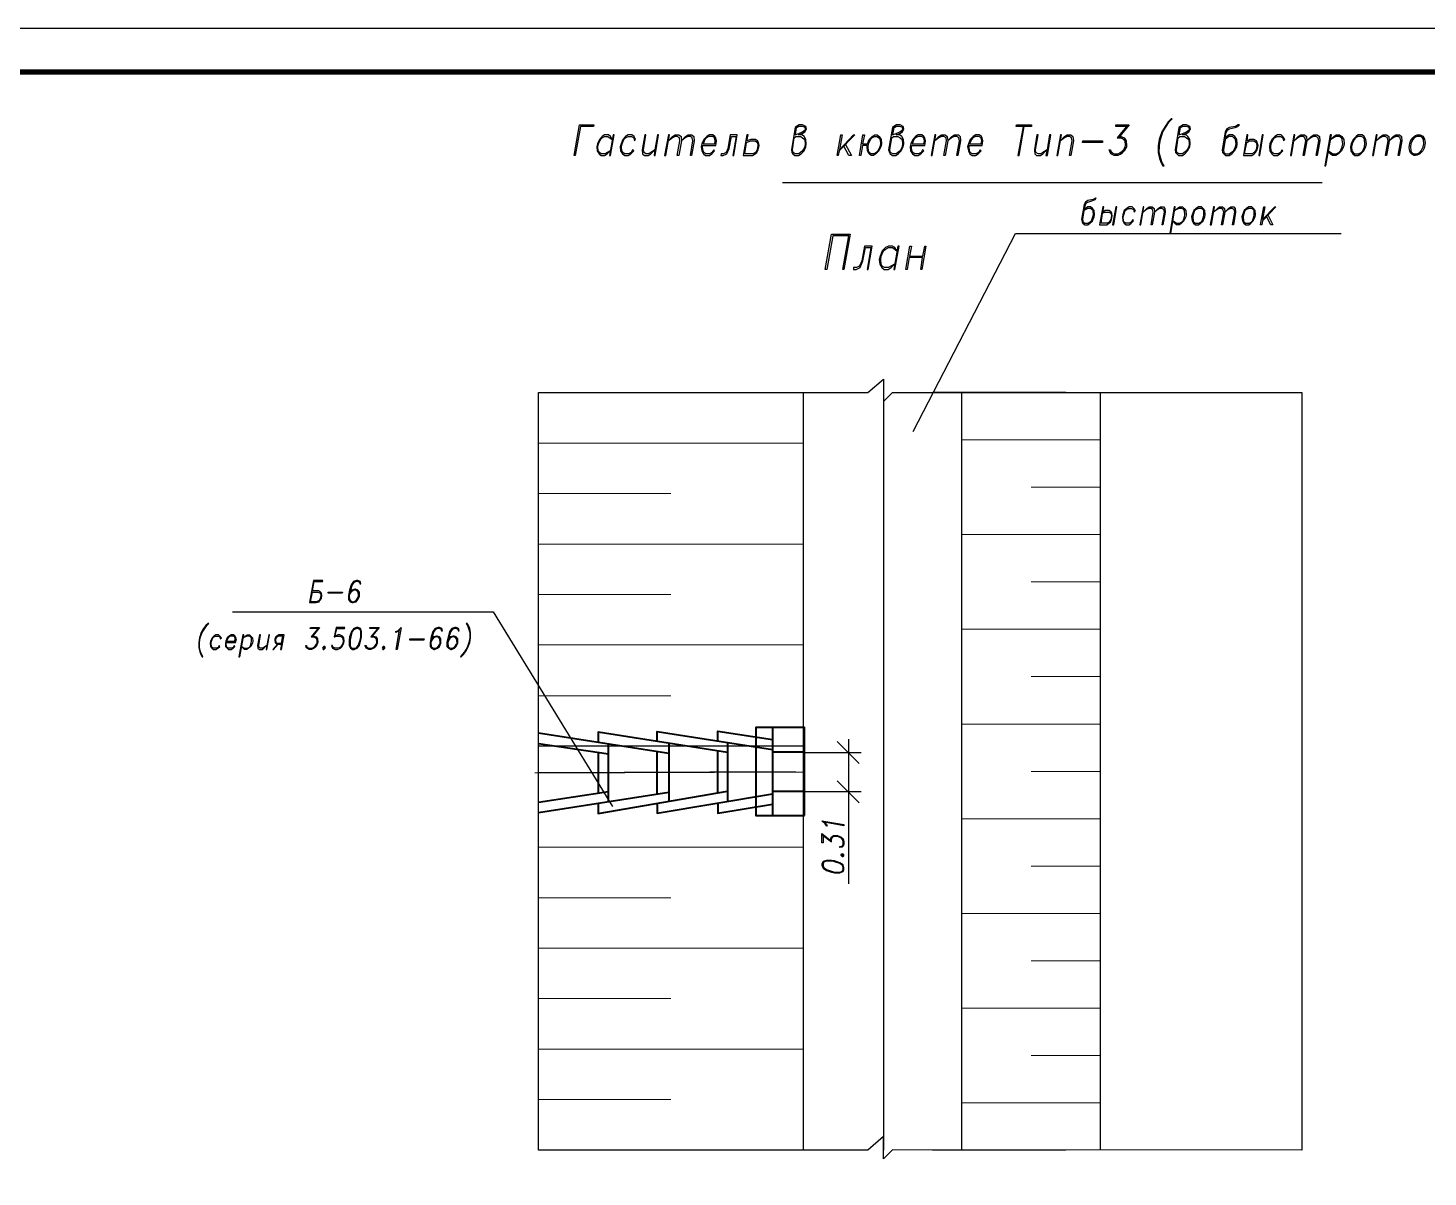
# Model space of a CAD drawing. Header units: millimetres. Extents: x 4241 to 6572, y 870 to 1291.
# Drawn here: x 5439.4 to 5598.5, y 1160.2 to 1290.7 of the extents above; entities that cross this region are included whole.
import ezdxf
from ezdxf.enums import TextEntityAlignment as Align

# ---------------------------------------------------------------- set-up
doc = ezdxf.new("R2010")
doc.units = ezdxf.units.MM
for name, color, linetype in [('_Штамп_рамка', 7, 'Continuous'), ('PDF _0', 7, 'Continuous'), ('PDF _01_Конструктив', 7, 'Continuous'), ('PDF _3', 5, 'Continuous')]:
    doc.layers.add(name, color=color, linetype=linetype)
doc.styles.add('Romans_2.5', font='romans.shx', dxfattribs={"width": 0.75, "height": 2.5})

# ---------------------------------------------------------------- blocks, each defined once
blk = doc.blocks.new('*U779')
blk.add_lwpolyline([(0, 0), (0, 420), (1189, 420), (1189, 0), (0, 0)])
at = {"const_width": 0.6}
blk.add_lwpolyline([(20, 5), (20, 415), (1184, 415), (1184, 5), (20, 5)], dxfattribs=at)
at = {"style": 'Romans_2.5', "width": 0.75}
blk.add_attdef('ФОРМАТ', text='', height=2.5, dxfattribs=at).set_placement((1149, 2.5), align=Align.MIDDLE_LEFT)

msp = doc.modelspace()

# ---------------------------------------------------------------- linework, layer by layer
at = {"layer": 'PDF _0', "lineweight": 25}
for points in [[(5568.4857, 1274.9974), (5568.274, 1275.3361), (5568.1047, 1275.8441), (5567.9353, 1276.5214), (5567.9777, 1277.3258), (5568.0623, 1278.0031), (5568.3587, 1278.8498), (5568.7397, 1279.4849), (5569.0784, 1279.9929), (5569.417, 1280.3316), (5569.29, 1280.3316), (5568.9514, 1279.9929), (5568.6127, 1279.4849), (5568.2317, 1278.8498), (5567.9353, 1278.0031), (5567.8083, 1277.3258), (5567.8083, 1276.5214), (5567.9777, 1275.8441), (5568.147, 1275.3361), (5568.3587, 1274.9974)], [(5502.1894, 1279.4849), (5501.5967, 1276.1827), (5501.4697, 1276.1827), (5502.1047, 1279.6542), (5503.7134, 1279.6542), (5503.6711, 1279.4849)], [(5505.5762, 1276.6908), (5504.9835, 1276.3521), (5504.5601, 1276.3521), (5504.3485, 1276.5214), (5504.2214, 1276.6908), (5504.1791, 1277.1564), (5504.2638, 1277.4951), (5504.4755, 1278.0031), (5504.6448, 1278.1725), (5504.9411, 1278.3418), (5505.3222, 1278.3418), (5505.7878, 1278.0031), (5505.6185, 1278.3418), (5505.3645, 1278.5112), (5504.9411, 1278.5112), (5504.6448, 1278.3418), (5504.3485, 1278.0031), (5504.1368, 1277.4951), (5504.0521, 1277.1564), (5504.0944, 1276.6908), (5504.3061, 1276.3521), (5504.5601, 1276.1827), (5504.9411, 1276.1827), (5505.2375, 1276.3521)], [(5505.6185, 1276.1827), (5506.0418, 1278.5112), (5505.9148, 1278.5112), (5505.4915, 1276.1827)], [(5508.2433, 1276.6908), (5508.1163, 1276.8178), (5507.9469, 1276.5214), (5507.6506, 1276.3521), (5507.2272, 1276.3521), (5507.0155, 1276.5214), (5506.8885, 1276.6908), (5506.8462, 1277.1564), (5506.9309, 1277.4951), (5507.1426, 1278.0031), (5507.3119, 1278.1725), (5507.6082, 1278.3418), (5507.9892, 1278.3418), (5508.2433, 1278.1725), (5508.3279, 1277.8338), (5508.4549, 1278.0031), (5508.2856, 1278.3418), (5508.0316, 1278.5112), (5507.6082, 1278.5112), (5507.3119, 1278.3418), (5507.0155, 1278.0031), (5506.8039, 1277.4951), (5506.7192, 1277.1564), (5506.7615, 1276.6908), (5506.9732, 1276.3521), (5507.2272, 1276.1827), (5507.6082, 1276.1827), (5507.9046, 1276.3521)], [(5510.6563, 1276.8178), (5510.1907, 1276.5214), (5509.8943, 1276.3521), (5509.6403, 1276.3521), (5509.4286, 1276.5214), (5509.344, 1276.8178), (5509.6403, 1278.5112), (5509.5133, 1278.5112), (5509.217, 1276.8178), (5509.2593, 1276.3521), (5509.471, 1276.1827), (5509.8943, 1276.1827), (5510.1907, 1276.3521), (5510.6563, 1276.8178), (5510.5717, 1276.1827), (5510.6987, 1276.1827), (5511.0797, 1278.5112), (5510.9527, 1278.5112)], [(5511.884, 1276.1827), (5512.3074, 1278.5112), (5512.1804, 1278.5112), (5511.757, 1276.1827)], [(5513.3658, 1276.1827), (5513.1964, 1276.1827), (5513.4928, 1277.8338), (5513.4504, 1278.1725), (5513.1964, 1278.3418), (5512.9424, 1278.3418), (5512.6461, 1278.1725), (5512.1804, 1277.8338), (5512.6461, 1278.3418), (5512.9424, 1278.5112), (5513.3658, 1278.5112), (5513.6198, 1278.3418), (5513.6621, 1277.8338)], [(5514.8051, 1276.1827), (5514.6781, 1276.1827), (5514.9745, 1277.8338), (5514.8898, 1278.1725), (5514.6781, 1278.3418), (5514.3818, 1278.3418), (5514.0855, 1278.1725), (5513.6621, 1277.8338), (5514.1278, 1278.3418), (5514.4241, 1278.5112), (5514.8475, 1278.5112), (5515.0592, 1278.3418), (5515.1015, 1277.8338)], [(5516.0752, 1277.3258), (5517.5569, 1277.3258), (5517.6416, 1277.8338), (5517.5569, 1278.1725), (5517.4722, 1278.3418), (5517.2182, 1278.5112), (5516.8372, 1278.5112), (5516.5409, 1278.3418), (5516.2022, 1278.0031), (5515.9905, 1277.4951), (5515.9059, 1277.1564), (5515.9905, 1276.6908), (5516.1599, 1276.3521), (5516.4139, 1276.1827), (5516.8372, 1276.1827), (5517.1336, 1276.3521), (5517.4299, 1276.6908), (5517.3452, 1276.8178), (5517.1336, 1276.5214), (5516.8372, 1276.3521), (5516.4562, 1276.3521), (5516.2022, 1276.5214), (5516.1175, 1276.6908), (5516.0752, 1277.1564)], [(5519.5043, 1276.1827), (5519.6313, 1276.1827), (5520.0123, 1278.5112), (5519.208, 1278.5112), (5518.954, 1276.9871), (5518.7423, 1276.5214), (5518.4459, 1276.3521), (5518.1919, 1276.3521), (5518.1496, 1276.1827), (5518.4036, 1276.1827), (5518.827, 1276.3521), (5519.081, 1276.9871), (5519.335, 1278.3418), (5519.8853, 1278.3418)], [(5521.113, 1278.5112), (5520.6897, 1276.1827), (5521.7481, 1276.1827), (5522.0444, 1276.3521), (5522.2137, 1276.5214), (5522.3831, 1276.8178), (5522.5101, 1277.3258), (5522.4254, 1277.6645), (5522.2984, 1277.8338), (5522.0867, 1278.0031), (5521.5364, 1278.0031), (5521.113, 1277.8338), (5521.24, 1278.5112)], [(5526.9552, 1278.5112), (5527.3786, 1278.6805), (5527.6749, 1278.8498), (5527.8866, 1279.1885), (5527.8019, 1279.4849), (5527.4209, 1279.6542), (5527.0399, 1279.6542), (5526.7436, 1279.4849), (5526.5742, 1279.3579), (5526.1509, 1276.8178), (5526.1932, 1276.5214), (5526.3202, 1276.3521), (5526.5319, 1276.1827), (5526.9552, 1276.1827), (5527.2516, 1276.3521), (5527.5903, 1276.6908), (5527.8019, 1277.1564), (5527.8443, 1277.4951), (5527.8019, 1278.0031), (5527.5903, 1278.3418), (5527.3786, 1278.5112)], [(5531.6121, 1276.8178), (5533.2208, 1278.5112), (5533.3478, 1278.5112), (5531.5697, 1276.6908), (5531.4851, 1276.1827), (5531.3581, 1276.1827), (5531.7814, 1278.5112), (5531.9084, 1278.5112)], [(5534.7872, 1277.4951), (5534.9988, 1278.0031), (5535.3375, 1278.3418), (5535.6339, 1278.5112), (5535.8879, 1278.5112), (5536.1419, 1278.3418), (5536.3536, 1278.0031), (5536.3959, 1277.4951), (5536.3112, 1277.1564), (5536.0996, 1276.6908), (5535.7609, 1276.3521), (5535.4645, 1276.1827), (5535.2105, 1276.1827), (5534.9988, 1276.3521), (5534.7872, 1276.6908), (5534.7448, 1277.1564), (5534.7448, 1277.3258), (5534.2368, 1277.3258), (5534.0251, 1276.1827), (5533.8981, 1276.1827), (5534.2792, 1278.5112), (5534.4485, 1278.5112), (5534.2368, 1277.4951)], [(5538.047, 1278.5112), (5538.4703, 1278.6805), (5538.7666, 1278.8498), (5538.936, 1279.1885), (5538.8513, 1279.4849), (5538.5126, 1279.6542), (5538.0893, 1279.6542), (5537.7929, 1279.4849), (5537.6236, 1279.3579), (5537.2003, 1276.8178), (5537.2849, 1276.5214), (5537.3696, 1276.3521), (5537.6236, 1276.1827), (5538.0046, 1276.1827), (5538.301, 1276.3521), (5538.6396, 1276.6908), (5538.8513, 1277.1564), (5538.936, 1277.4951), (5538.8937, 1278.0031), (5538.682, 1278.3418), (5538.428, 1278.5112)], [(5539.825, 1277.3258), (5541.3067, 1277.3258), (5541.3914, 1277.8338), (5541.3067, 1278.1725), (5541.1797, 1278.3418), (5540.9681, 1278.5112), (5540.5447, 1278.5112), (5540.2484, 1278.3418), (5539.952, 1278.0031), (5539.7403, 1277.4951), (5539.6557, 1277.1564), (5539.698, 1276.6908), (5539.9097, 1276.3521), (5540.1637, 1276.1827), (5540.5447, 1276.1827), (5540.8411, 1276.3521), (5541.1797, 1276.6908), (5541.0527, 1276.8178), (5540.8834, 1276.5214), (5540.587, 1276.3521), (5540.1637, 1276.3521), (5539.952, 1276.5214), (5539.825, 1276.6908), (5539.7827, 1277.1564)], [(5542.1534, 1276.1827), (5542.5768, 1278.5112), (5542.4498, 1278.5112), (5542.0264, 1276.1827)], [(5543.6351, 1276.1827), (5543.4658, 1276.1827), (5543.7622, 1277.8338), (5543.7198, 1278.1725), (5543.4658, 1278.3418), (5543.2118, 1278.3418), (5542.9155, 1278.1725), (5542.4498, 1277.8338), (5542.9155, 1278.3418), (5543.2118, 1278.5112), (5543.6351, 1278.5112), (5543.8468, 1278.3418), (5543.9315, 1277.8338)], [(5545.0745, 1276.1827), (5544.9475, 1276.1827), (5545.2439, 1277.8338), (5545.1592, 1278.1725), (5544.9475, 1278.3418), (5544.6512, 1278.3418), (5544.3548, 1278.1725), (5543.9315, 1277.8338), (5544.3972, 1278.3418), (5544.6935, 1278.5112), (5545.1169, 1278.5112), (5545.3285, 1278.3418), (5545.3709, 1277.8338)], [(5546.3446, 1277.3258), (5547.8263, 1277.3258), (5547.911, 1277.8338), (5547.8263, 1278.1725), (5547.7416, 1278.3418), (5547.4876, 1278.5112), (5547.1066, 1278.5112), (5546.8103, 1278.3418), (5546.4716, 1278.0031), (5546.2599, 1277.4951), (5546.1752, 1277.1564), (5546.2599, 1276.6908), (5546.4292, 1276.3521), (5546.6833, 1276.1827), (5547.0643, 1276.1827), (5547.3606, 1276.3521), (5547.6993, 1276.6908), (5547.6146, 1276.8178), (5547.4029, 1276.5214), (5547.1066, 1276.3521), (5546.7256, 1276.3521), (5546.4716, 1276.5214), (5546.3869, 1276.6908), (5546.3446, 1277.1564)], [(5553.4145, 1279.4849), (5551.6788, 1279.4849), (5551.7211, 1279.6542), (5553.4145, 1279.6542)], [(5555.1925, 1276.8178), (5554.7269, 1276.5214), (5554.4305, 1276.3521), (5554.1765, 1276.3521), (5553.9225, 1276.5214), (5553.8802, 1276.8178), (5554.1765, 1278.5112), (5554.0495, 1278.5112), (5553.7532, 1276.8178), (5553.7955, 1276.3521), (5554.0072, 1276.1827), (5554.4305, 1276.1827), (5554.7269, 1276.3521), (5555.1925, 1276.8178), (5555.0655, 1276.1827), (5555.2349, 1276.1827), (5555.6159, 1278.5112), (5555.4889, 1278.5112)], [(5556.4203, 1276.1827), (5556.8436, 1278.5112), (5556.7166, 1278.5112), (5556.2933, 1276.1827)], [(5557.902, 1276.1827), (5557.7326, 1276.1827), (5558.029, 1277.8338), (5557.9866, 1278.1725), (5557.7326, 1278.3418), (5557.4786, 1278.3418), (5557.1823, 1278.1725), (5556.7166, 1277.8338), (5557.1823, 1278.3418), (5557.4786, 1278.5112), (5557.902, 1278.5112), (5558.1136, 1278.3418), (5558.1983, 1277.8338)], [(5570.5601, 1278.5112), (5570.9834, 1278.6805), (5571.2798, 1278.8498), (5571.4914, 1279.1885), (5571.4068, 1279.4849), (5571.0258, 1279.6542), (5570.6448, 1279.6542), (5570.3484, 1279.4849), (5570.1791, 1279.3579), (5569.7557, 1276.8178), (5569.7981, 1276.5214), (5569.9251, 1276.3521), (5570.1367, 1276.1827), (5570.5601, 1276.1827), (5570.8564, 1276.3521), (5571.1528, 1276.6908), (5571.4068, 1277.1564), (5571.4491, 1277.4951), (5571.4068, 1278.0031), (5571.1951, 1278.3418), (5570.9834, 1278.5112)], [(5577.884, 1278.5112), (5577.503, 1276.1827), (5578.4344, 1276.1827), (5578.7307, 1276.3521), (5578.8577, 1276.5214), (5579.0694, 1276.8178), (5579.154, 1277.3258), (5579.0694, 1277.6645), (5578.9847, 1277.8338), (5578.7307, 1278.0031), (5578.2227, 1278.0031), (5577.9263, 1277.8338), (5578.011, 1278.5112)], [(5579.7467, 1278.5112), (5579.6197, 1278.5112), (5579.2387, 1276.1827), (5579.3657, 1276.1827)], [(5581.9905, 1276.6908), (5581.8635, 1276.8178), (5581.6941, 1276.5214), (5581.3978, 1276.3521), (5580.9744, 1276.3521), (5580.7628, 1276.5214), (5580.6358, 1276.6908), (5580.5934, 1277.1564), (5580.6358, 1277.4951), (5580.8898, 1278.0031), (5581.0168, 1278.1725), (5581.3131, 1278.3418), (5581.7365, 1278.3418), (5581.9905, 1278.1725), (5582.0328, 1277.8338), (5582.2022, 1278.0031), (5581.9905, 1278.3418), (5581.7788, 1278.5112), (5581.3555, 1278.5112), (5581.0591, 1278.3418), (5580.7204, 1278.0031), (5580.5088, 1277.4951), (5580.4664, 1277.1564), (5580.5088, 1276.6908), (5580.7204, 1276.3521), (5580.9321, 1276.1827), (5581.3555, 1276.1827), (5581.6518, 1276.3521)], [(5582.9642, 1276.1827), (5583.3452, 1278.5112), (5583.2182, 1278.5112), (5582.8372, 1276.1827)], [(5584.4036, 1276.1827), (5584.2766, 1276.1827), (5584.5729, 1277.8338), (5584.4882, 1278.1725), (5584.2766, 1278.3418), (5583.9802, 1278.3418), (5583.6839, 1278.1725), (5583.2605, 1277.8338), (5583.7262, 1278.3418), (5584.0225, 1278.5112), (5584.4459, 1278.5112), (5584.6576, 1278.3418), (5584.6999, 1277.8338)], [(5585.8853, 1276.1827), (5585.7583, 1276.1827), (5586.0546, 1277.8338), (5585.9699, 1278.1725), (5585.7159, 1278.3418), (5585.4619, 1278.3418), (5585.1656, 1278.1725), (5584.6999, 1277.8338), (5585.2079, 1278.3418), (5585.5043, 1278.5112), (5585.8853, 1278.5112), (5586.1393, 1278.3418), (5586.1816, 1277.8338)], [(5586.859, 1274.9974), (5587.494, 1278.5112), (5587.367, 1278.5112), (5586.732, 1274.9974)], [(5587.1553, 1276.6908), (5587.6633, 1276.3521), (5588.0444, 1276.3521), (5588.3407, 1276.5214), (5588.51, 1276.6908), (5588.7217, 1277.1564), (5588.8064, 1277.4951), (5588.7217, 1278.0031), (5588.637, 1278.1725), (5588.383, 1278.3418), (5588.002, 1278.3418), (5587.4093, 1278.0031), (5587.748, 1278.3418), (5588.0444, 1278.5112), (5588.4254, 1278.5112), (5588.6794, 1278.3418), (5588.891, 1278.0031), (5588.9334, 1277.4951), (5588.8487, 1277.1564), (5588.637, 1276.6908), (5588.2984, 1276.3521), (5588.002, 1276.1827), (5587.621, 1276.1827), (5587.367, 1276.3521)], [(5590.5421, 1278.5112), (5590.2881, 1278.3418), (5589.9494, 1278.0031), (5589.7377, 1277.4951), (5589.6531, 1277.1564), (5589.6954, 1276.6908), (5589.9071, 1276.3521), (5590.1611, 1276.1827), (5590.5421, 1276.1827), (5590.8384, 1276.3521), (5591.1771, 1276.6908), (5591.3888, 1277.1564), (5591.4735, 1277.4951), (5591.3888, 1278.0031), (5591.2195, 1278.3418), (5590.9655, 1278.5112)], [(5592.2778, 1276.1827), (5592.7012, 1278.5112), (5592.5742, 1278.5112), (5592.1508, 1276.1827)], [(5593.7596, 1276.1827), (5593.6325, 1276.1827), (5593.9289, 1277.8338), (5593.8442, 1278.1725), (5593.5902, 1278.3418), (5593.3362, 1278.3418), (5593.0399, 1278.1725), (5592.5742, 1277.8338), (5593.0822, 1278.3418), (5593.3785, 1278.5112), (5593.7596, 1278.5112), (5594.0136, 1278.3418), (5594.0559, 1277.8338)], [(5595.1989, 1276.1827), (5595.0719, 1276.1827), (5595.3683, 1277.8338), (5595.2836, 1278.1725), (5595.0719, 1278.3418), (5594.8179, 1278.3418), (5594.5216, 1278.1725), (5594.0559, 1277.8338), (5594.5216, 1278.3418), (5594.8179, 1278.5112), (5595.2413, 1278.5112), (5595.4529, 1278.3418), (5595.4953, 1277.8338)], [(5517.4722, 1277.4951), (5517.5146, 1277.8338), (5517.4299, 1278.1725), (5517.2182, 1278.3418), (5516.7949, 1278.3418), (5516.4985, 1278.1725), (5516.3292, 1278.0031), (5516.1175, 1277.4951)], [(5521.0707, 1277.6645), (5521.494, 1277.8338), (5522.0444, 1277.8338), (5522.2984, 1277.6645), (5522.3407, 1277.3258), (5522.2561, 1276.8178), (5522.0867, 1276.5214), (5521.7904, 1276.3521), (5520.859, 1276.3521)], [(5526.4896, 1278.1725), (5526.6589, 1278.3418), (5527.2092, 1278.3418), (5527.4209, 1278.1725), (5527.6749, 1278.0031), (5527.7173, 1277.4951), (5527.6749, 1277.1564), (5527.4209, 1276.6908), (5526.9976, 1276.3521), (5526.5742, 1276.3521), (5526.3625, 1276.5214), (5526.2779, 1276.8178)], [(5535.5915, 1278.3418), (5535.8455, 1278.3418), (5536.0996, 1278.1725), (5536.2266, 1278.0031), (5536.2689, 1277.4951), (5536.1842, 1277.1564), (5535.9725, 1276.6908), (5535.8032, 1276.5214), (5535.5069, 1276.3521), (5535.2529, 1276.3521), (5534.9988, 1276.5214), (5534.9142, 1276.6908), (5534.8718, 1277.1564), (5534.9142, 1277.4951), (5535.1259, 1278.0031), (5535.2952, 1278.1725)], [(5537.5813, 1278.1725), (5537.7506, 1278.3418), (5538.2586, 1278.3418), (5538.5126, 1278.1725), (5538.7243, 1278.0031), (5538.7666, 1277.4951), (5538.7243, 1277.1564), (5538.5126, 1276.6908), (5538.047, 1276.3521), (5537.6659, 1276.3521), (5537.4119, 1276.5214), (5537.3273, 1276.8178)], [(5541.1797, 1277.4951), (5541.2644, 1277.8338), (5541.1797, 1278.1725), (5540.9257, 1278.3418), (5540.5447, 1278.3418), (5540.2484, 1278.1725), (5540.079, 1278.0031), (5539.8674, 1277.4951)], [(5547.6993, 1277.4951), (5547.784, 1277.8338), (5547.6993, 1278.1725), (5547.4453, 1278.3418), (5547.0643, 1278.3418), (5546.7679, 1278.1725), (5546.5986, 1278.0031), (5546.3869, 1277.4951)], [(5561.5004, 1277.6645), (5559.2144, 1277.6645), (5559.2567, 1277.8338), (5561.5004, 1277.8338)], [(5570.0944, 1278.1725), (5570.2637, 1278.3418), (5570.8141, 1278.3418), (5571.0258, 1278.1725), (5571.2798, 1278.0031), (5571.3221, 1277.4951), (5571.2798, 1277.1564), (5571.0258, 1276.6908), (5570.5601, 1276.3521), (5570.1791, 1276.3521), (5569.9251, 1276.5214), (5569.8827, 1276.8178)], [(5575.4286, 1278.0031), (5575.2169, 1276.8178), (5575.2592, 1276.5214), (5575.5133, 1276.3521), (5575.8943, 1276.3521), (5576.3599, 1276.6908), (5576.614, 1277.1564), (5576.6563, 1277.4951), (5576.614, 1278.0031), (5576.2753, 1278.3418), (5575.8519, 1278.3418)], [(5577.884, 1277.6645), (5578.1803, 1277.8338), (5578.7307, 1277.8338), (5578.9424, 1277.6645), (5579.027, 1277.3258), (5578.9424, 1276.8178), (5578.7307, 1276.5214), (5578.4344, 1276.3521), (5577.63, 1276.3521)], [(5590.5421, 1278.3418), (5590.2458, 1278.1725), (5590.0764, 1278.0031), (5589.8647, 1277.4951), (5589.7801, 1277.1564), (5589.8224, 1276.6908), (5589.9494, 1276.5214), (5590.1611, 1276.3521), (5590.5844, 1276.3521), (5590.8808, 1276.5214), (5591.0501, 1276.6908), (5591.2618, 1277.1564), (5591.3041, 1277.4951), (5591.2618, 1278.0031), (5591.1771, 1278.1725), (5590.9231, 1278.3418)], [(5597.1887, 1278.3418), (5596.8923, 1278.1725), (5596.723, 1278.0031), (5596.5113, 1277.4951), (5596.469, 1277.1564), (5596.5113, 1276.6908), (5596.596, 1276.5214), (5596.85, 1276.3521), (5597.231, 1276.3521), (5597.5273, 1276.5214), (5597.6967, 1276.6908), (5597.9084, 1277.1564), (5597.993, 1277.4951), (5597.9507, 1278.0031), (5597.8237, 1278.1725), (5597.612, 1278.3418)], [(5559.3837, 1269.9172), (5559.2144, 1268.9012), (5559.299, 1268.6048), (5559.4684, 1268.4778), (5559.8494, 1268.4778), (5560.2304, 1268.7742), (5560.3997, 1269.1975), (5560.4844, 1269.4515), (5560.4421, 1269.9172), (5560.1457, 1270.1712), (5559.807, 1270.1712)], [(5561.5428, 1270.3405), (5561.1618, 1268.3085), (5561.9661, 1268.3085), (5562.2201, 1268.4778), (5562.3895, 1268.6048), (5562.5165, 1268.9012), (5562.6011, 1269.3245), (5562.5588, 1269.6209), (5562.4741, 1269.7479), (5562.2625, 1269.9172), (5561.7968, 1269.9172), (5561.5428, 1269.7479), (5561.6274, 1270.3405)], [(5561.5004, 1269.6209), (5561.7544, 1269.7479), (5562.2201, 1269.7479), (5562.4318, 1269.6209), (5562.5165, 1269.3245), (5562.4318, 1268.9012), (5562.2625, 1268.6048), (5562.0085, 1268.4778), (5561.3311, 1268.4778)], [(5563.1092, 1270.3405), (5563.0245, 1270.3405), (5562.6435, 1268.3085), (5562.7705, 1268.3085)], [(5565.0142, 1268.7742), (5564.9296, 1268.9012), (5564.7602, 1268.6048), (5564.5062, 1268.4778), (5564.1675, 1268.4778), (5563.9559, 1268.6048), (5563.8712, 1268.7742), (5563.8288, 1269.1975), (5563.9135, 1269.4515), (5564.0829, 1269.9172), (5564.2099, 1270.0442), (5564.4639, 1270.1712), (5564.8025, 1270.1712), (5565.0142, 1270.0442), (5565.0989, 1269.7479), (5565.2259, 1269.9172), (5565.0566, 1270.1712), (5564.8449, 1270.3405), (5564.5062, 1270.3405), (5564.2522, 1270.1712), (5563.9559, 1269.9172), (5563.7865, 1269.4515), (5563.7442, 1269.1975), (5563.7865, 1268.7742), (5563.9559, 1268.4778), (5564.1675, 1268.3085), (5564.5062, 1268.3085), (5564.7602, 1268.4778)], [(5565.8609, 1268.3085), (5566.1996, 1270.3405), (5566.1149, 1270.3405), (5565.7339, 1268.3085)], [(5567.131, 1268.3085), (5567.004, 1268.3085), (5567.258, 1269.7479), (5567.1733, 1270.0442), (5567.004, 1270.1712), (5566.7499, 1270.1712), (5566.4959, 1270.0442), (5566.1149, 1269.7479), (5566.5383, 1270.1712), (5566.7923, 1270.3405), (5567.131, 1270.3405), (5567.3426, 1270.1712), (5567.385, 1269.7479)], [(5568.3587, 1268.3085), (5568.274, 1268.3085), (5568.528, 1269.7479), (5568.4433, 1270.0442), (5568.2317, 1270.1712), (5568.02, 1270.1712), (5567.766, 1270.0442), (5567.385, 1269.7479), (5567.8083, 1270.1712), (5568.0623, 1270.3405), (5568.401, 1270.3405), (5568.5703, 1270.1712), (5568.6127, 1269.7479)], [(5569.2477, 1267.3348), (5569.7557, 1270.3405), (5569.6287, 1270.3405), (5569.1207, 1267.3348)], [(5569.5017, 1268.7742), (5569.8827, 1268.4778), (5570.2214, 1268.4778), (5570.4754, 1268.6048), (5570.6448, 1268.7742), (5570.8141, 1269.1975), (5570.8564, 1269.4515), (5570.8141, 1269.9172), (5570.7294, 1270.0442), (5570.5177, 1270.1712), (5570.1791, 1270.1712), (5569.671, 1269.9172), (5569.9674, 1270.1712), (5570.2214, 1270.3405), (5570.5601, 1270.3405), (5570.7718, 1270.1712), (5570.9411, 1269.9172), (5570.9834, 1269.4515), (5570.9411, 1269.1975), (5570.7294, 1268.7742), (5570.4754, 1268.4778), (5570.2214, 1268.3085), (5569.8827, 1268.3085), (5569.671, 1268.4778)], [(5572.3805, 1270.3405), (5572.1265, 1270.1712), (5571.8725, 1269.9172), (5571.6608, 1269.4515), (5571.6185, 1269.1975), (5571.6608, 1268.7742), (5571.8301, 1268.4778), (5572.0418, 1268.3085), (5572.3805, 1268.3085), (5572.6345, 1268.4778), (5572.9308, 1268.7742), (5573.1002, 1269.1975), (5573.1425, 1269.4515), (5573.1002, 1269.9172), (5572.9308, 1270.1712), (5572.7192, 1270.3405)], [(5572.3805, 1270.1712), (5572.1265, 1270.0442), (5571.9571, 1269.9172), (5571.7878, 1269.4515), (5571.7455, 1269.1975), (5571.7878, 1268.7742), (5571.8725, 1268.6048), (5572.0418, 1268.4778), (5572.4228, 1268.4778), (5572.6768, 1268.6048), (5572.8038, 1268.7742), (5572.9732, 1269.1975), (5573.0155, 1269.4515), (5573.0155, 1269.9172), (5572.8885, 1270.0442), (5572.7192, 1270.1712)], [(5573.8622, 1268.3085), (5574.2009, 1270.3405), (5574.1162, 1270.3405), (5573.7352, 1268.3085)], [(5575.1322, 1268.3085), (5575.0052, 1268.3085), (5575.2592, 1269.7479), (5575.1746, 1270.0442), (5575.0052, 1270.1712), (5574.7512, 1270.1712), (5574.4972, 1270.0442), (5574.1162, 1269.7479), (5574.5396, 1270.1712), (5574.7936, 1270.3405), (5575.1322, 1270.3405), (5575.3439, 1270.1712), (5575.3862, 1269.7479)], [(5576.3599, 1268.3085), (5576.2753, 1268.3085), (5576.5293, 1269.7479), (5576.4446, 1270.0442), (5576.2329, 1270.1712), (5576.0213, 1270.1712), (5575.7673, 1270.0442), (5575.3862, 1269.7479), (5575.8096, 1270.1712), (5576.0636, 1270.3405), (5576.4023, 1270.3405), (5576.5716, 1270.1712), (5576.614, 1269.7479)], [(5578.0957, 1270.3405), (5577.8417, 1270.1712), (5577.5877, 1269.9172), (5577.376, 1269.4515), (5577.3336, 1269.1975), (5577.376, 1268.7742), (5577.5453, 1268.4778), (5577.757, 1268.3085), (5578.0957, 1268.3085), (5578.3497, 1268.4778), (5578.6037, 1268.7742), (5578.8154, 1269.1975), (5578.8577, 1269.4515), (5578.8154, 1269.9172), (5578.646, 1270.1712), (5578.4344, 1270.3405)], [(5578.0957, 1270.1712), (5577.8417, 1270.0442), (5577.6723, 1269.9172), (5577.503, 1269.4515), (5577.4607, 1269.1975), (5577.503, 1268.7742), (5577.5877, 1268.6048), (5577.757, 1268.4778), (5578.138, 1268.4778), (5578.392, 1268.6048), (5578.519, 1268.7742), (5578.6884, 1269.1975), (5578.7307, 1269.4515), (5578.7307, 1269.9172), (5578.6037, 1270.0442), (5578.4344, 1270.1712)], [(5579.6621, 1268.9012), (5581.0591, 1270.3405), (5581.1861, 1270.3405), (5579.6621, 1268.7742), (5579.5774, 1268.3085), (5579.4504, 1268.3085), (5579.8314, 1270.3405), (5579.9161, 1270.3405)], [(5530.1727, 1263.2283), (5530.0033, 1263.2283), (5530.723, 1267.2501), (5532.8398, 1267.2501), (5532.1201, 1263.2283), (5531.9931, 1263.2283), (5532.6704, 1267.0384), (5530.85, 1267.0384)], [(5534.7448, 1263.2283), (5534.8718, 1263.2283), (5535.3375, 1265.8954), (5534.4485, 1265.8954), (5534.1522, 1264.202), (5533.8981, 1263.6093), (5533.5595, 1263.44), (5533.2208, 1263.44), (5533.2208, 1263.2283), (5533.5171, 1263.2283), (5533.9828, 1263.44), (5534.2792, 1264.202), (5534.5755, 1265.7261), (5535.1682, 1265.7261)], [(5537.8776, 1263.821), (5537.2003, 1263.44), (5536.7346, 1263.44), (5536.4806, 1263.6093), (5536.3536, 1263.821), (5536.3112, 1264.3713), (5536.3536, 1264.7524), (5536.6076, 1265.345), (5536.8192, 1265.5144), (5537.1579, 1265.7261), (5537.6236, 1265.7261), (5538.1316, 1265.345), (5537.9199, 1265.7261), (5537.6236, 1265.8954), (5537.2003, 1265.8954), (5536.8616, 1265.7261), (5536.4806, 1265.345), (5536.2266, 1264.7524), (5536.1419, 1264.3713), (5536.1842, 1263.821), (5536.4382, 1263.44), (5536.6922, 1263.2283), (5537.1579, 1263.2283), (5537.4966, 1263.44)], [(5537.9199, 1263.2283), (5538.3856, 1265.8954), (5538.2586, 1265.8954), (5537.7929, 1263.2283)], [(5539.317, 1263.2283), (5539.1477, 1263.2283), (5539.6133, 1265.8954), (5539.7827, 1265.8954), (5539.571, 1264.7524), (5541.0951, 1264.7524), (5541.3067, 1265.8954), (5541.4337, 1265.8954), (5540.9681, 1263.2283), (5540.8411, 1263.2283), (5541.0527, 1264.583), (5539.5287, 1264.583)], [(5537.6236, 1163.2758), (5536.6076, 1162.2598), (5536.6076, 1164.7999), (5534.8295, 1163.2335), (5497.4479, 1163.2335), (5497.4479, 1249.2578), (5534.8295, 1249.2578), (5536.6076, 1250.7819), (5536.6076, 1248.2418), (5537.6236, 1249.2578), (5584.1496, 1249.2578), (5584.1496, 1163.2335)], [(5471.9623, 1227.7941), (5472.8937, 1227.7941), (5472.936, 1227.9211), (5471.8777, 1227.9211), (5471.412, 1225.4233), (5472.174, 1225.4233), (5472.5127, 1225.508), (5472.5974, 1225.635), (5472.7667, 1225.889), (5472.809, 1226.2277), (5472.7667, 1226.4817), (5472.682, 1226.6087), (5472.428, 1226.7357), (5471.7507, 1226.7357)], [(5471.7507, 1226.6087), (5472.3857, 1226.6087), (5472.682, 1226.4817), (5472.7244, 1226.2277), (5472.6397, 1225.889), (5472.5127, 1225.635), (5472.2163, 1225.508), (5471.539, 1225.508)], [(5475.1374, 1226.4817), (5473.5287, 1226.4817), (5473.5287, 1226.6087), (5475.1798, 1226.6087)], [(5459.3042, 1219.2424), (5459.1772, 1219.4965), (5459.0502, 1219.8351), (5458.9232, 1220.3008), (5458.9232, 1220.8935), (5459.0079, 1221.4015), (5459.2196, 1221.9942), (5459.5159, 1222.4599), (5459.7699, 1222.7986), (5459.9816, 1223.0526), (5459.8969, 1223.0526), (5459.6429, 1222.7986), (5459.3889, 1222.4599), (5459.1349, 1221.9942), (5458.9232, 1221.4015), (5458.8385, 1220.8935), (5458.8385, 1220.3008), (5458.9655, 1219.8351), (5459.0926, 1219.4965), (5459.2196, 1219.2424)], [(5488.6422, 1219.2424), (5488.8963, 1219.4965), (5489.1503, 1219.8351), (5489.4043, 1220.3008), (5489.6159, 1220.8935), (5489.7006, 1221.4015), (5489.7006, 1221.9942), (5489.6159, 1222.4599), (5489.4889, 1222.7986), (5489.3196, 1223.0526), (5489.2349, 1223.0526), (5489.3619, 1222.7986), (5489.4889, 1222.4599), (5489.6159, 1221.9942), (5489.6159, 1221.4015), (5489.5313, 1220.8935), (5489.3196, 1220.3008), (5489.0233, 1219.8351), (5488.7692, 1219.4965), (5488.5576, 1219.2424)], [(5461.2516, 1220.4278), (5461.167, 1220.5548), (5461.04, 1220.3008), (5460.8283, 1220.2161), (5460.5319, 1220.2161), (5460.3626, 1220.3008), (5460.2779, 1220.4278), (5460.2356, 1220.8088), (5460.2779, 1221.0205), (5460.4473, 1221.4015), (5460.5743, 1221.5285), (5460.7859, 1221.6132), (5461.0823, 1221.6132), (5461.2516, 1221.5285), (5461.294, 1221.2745), (5461.421, 1221.4015), (5461.2516, 1221.6132), (5461.0823, 1221.7402), (5460.7859, 1221.7402), (5460.5743, 1221.6132), (5460.3626, 1221.4015), (5460.1933, 1221.0205), (5460.1509, 1220.8088), (5460.1933, 1220.4278), (5460.3203, 1220.2161), (5460.4896, 1220.0891), (5460.7859, 1220.0891), (5460.9976, 1220.2161)], [(5461.9713, 1220.8935), (5463.0297, 1220.8935), (5463.1144, 1221.2745), (5463.0297, 1221.5285), (5462.9874, 1221.6132), (5462.818, 1221.7402), (5462.5217, 1221.7402), (5462.31, 1221.6132), (5462.056, 1221.4015), (5461.929, 1221.0205), (5461.8866, 1220.8088), (5461.8866, 1220.4278), (5462.056, 1220.2161), (5462.2253, 1220.0891), (5462.5217, 1220.0891), (5462.7333, 1220.2161), (5462.945, 1220.4278), (5462.8603, 1220.5548), (5462.7333, 1220.3008), (5462.5217, 1220.2161), (5462.2253, 1220.2161), (5462.056, 1220.3008), (5462.0137, 1220.4278), (5461.9713, 1220.8088)], [(5462.945, 1221.0205), (5462.9874, 1221.2745), (5462.945, 1221.5285), (5462.7757, 1221.6132), (5462.4793, 1221.6132), (5462.2677, 1221.5285), (5462.183, 1221.4015), (5462.0137, 1221.0205)], [(5463.4954, 1219.2424), (5463.9611, 1221.7402), (5463.834, 1221.7402), (5463.4107, 1219.2424)], [(5463.707, 1220.4278), (5464.0457, 1220.2161), (5464.3421, 1220.2161), (5464.5537, 1220.3008), (5464.6807, 1220.4278), (5464.8078, 1220.8088), (5464.8501, 1221.0205), (5464.8501, 1221.4015), (5464.7654, 1221.5285), (5464.5961, 1221.6132), (5464.2997, 1221.6132), (5463.8764, 1221.4015), (5464.1304, 1221.6132), (5464.3421, 1221.7402), (5464.5961, 1221.7402), (5464.7654, 1221.6132), (5464.9348, 1221.4015), (5464.9771, 1221.0205), (5464.9348, 1220.8088), (5464.7654, 1220.4278), (5464.5114, 1220.2161), (5464.2997, 1220.0891), (5464.0457, 1220.0891), (5463.8764, 1220.2161)], [(5466.5858, 1220.5548), (5466.2471, 1220.3008), (5466.0355, 1220.2161), (5465.8661, 1220.2161), (5465.6968, 1220.3008), (5465.6544, 1220.5548), (5465.8661, 1221.7402), (5465.7391, 1221.7402), (5465.5274, 1220.5548), (5465.5698, 1220.2161), (5465.7391, 1220.0891), (5466.0355, 1220.0891), (5466.2471, 1220.2161), (5466.5858, 1220.5548), (5466.5011, 1220.0891), (5466.5858, 1220.0891), (5466.8822, 1221.7402), (5466.7975, 1221.7402)], [(5467.8559, 1220.6818), (5468.2369, 1220.6818), (5468.1099, 1220.0891), (5468.2369, 1220.0891), (5468.5332, 1221.7402), (5467.9405, 1221.7402), (5467.7289, 1221.6132), (5467.6018, 1221.5285), (5467.4748, 1221.2745), (5467.4748, 1221.1475), (5467.5172, 1220.8935), (5467.6018, 1220.8088), (5467.7712, 1220.6818), (5467.2632, 1220.0891), (5467.3478, 1220.0891)], [(5468.2369, 1220.8088), (5468.4062, 1221.6132), (5467.9405, 1221.6132), (5467.7289, 1221.5285), (5467.5595, 1221.2745), (5467.5595, 1221.1475), (5467.6018, 1220.8935), (5467.7712, 1220.8088)], [(5476.7462, 1222.5869), (5476.4498, 1222.4599), (5476.1958, 1222.1212), (5475.9841, 1221.5285), (5475.9418, 1221.1475), (5475.9418, 1220.5548), (5476.0688, 1220.2161), (5476.3228, 1220.0891), (5476.4922, 1220.0891), (5476.8308, 1220.2161), (5477.0848, 1220.5548), (5477.2542, 1221.1475), (5477.3389, 1221.5285), (5477.3389, 1222.1212), (5477.2118, 1222.4599), (5476.9578, 1222.5869)], [(5481.3607, 1220.0891), (5481.276, 1220.0891), (5481.657, 1222.3329), (5481.4453, 1222.1212), (5481.2337, 1221.9942), (5481.2337, 1222.1212), (5481.4453, 1222.2059), (5481.8263, 1222.5869)], [(5484.4088, 1221.1475), (5482.8, 1221.1475), (5482.8, 1221.2745), (5484.4511, 1221.2745)], [(5473.063, 1220.4278), (5472.936, 1220.3008), (5472.8937, 1220.2161), (5472.9784, 1220.0891), (5473.063, 1220.0891), (5473.19, 1220.2161), (5473.2324, 1220.3008), (5473.1477, 1220.4278)], [(5473.0207, 1220.3008), (5473.0207, 1220.2161), (5473.1054, 1220.2161), (5473.1054, 1220.3008)], [(5479.7943, 1220.4278), (5479.7096, 1220.3008), (5479.6673, 1220.2161), (5479.7519, 1220.0891), (5479.8366, 1220.0891), (5479.9636, 1220.2161), (5479.9636, 1220.3008), (5479.9213, 1220.4278)], [(5479.7943, 1220.3008), (5479.7519, 1220.2161), (5479.8789, 1220.2161), (5479.8789, 1220.3008)]]:
    msp.add_lwpolyline(points, close=True, dxfattribs=at)
for points in [[(5527.7596, 1279.3579), (5527.4209, 1279.4849), (5526.9976, 1279.4849), (5526.5319, 1279.1885)], [(5526.7012, 1279.3579), (5526.5742, 1278.5112), (5526.9976, 1278.6805), (5527.4209, 1278.8498), (5527.8866, 1279.1885)], [(5527.7173, 1279.0192), (5527.7596, 1279.1885), (5527.6749, 1279.4849)], [(5538.8513, 1279.3579), (5538.4703, 1279.4849), (5538.0893, 1279.4849), (5537.6236, 1279.1885)], [(5537.7929, 1279.3579), (5537.6236, 1278.5112), (5538.047, 1278.6805), (5538.4703, 1278.8498), (5538.936, 1279.1885)], [(5538.7666, 1279.0192), (5538.809, 1279.1885), (5538.7243, 1279.4849)], [(5552.4831, 1279.4849), (5551.8904, 1276.1827), (5552.0174, 1276.1827), (5552.6101, 1279.4849)], [(5564.3369, 1279.4849), (5563.0245, 1279.4849), (5563.0245, 1279.6542), (5564.5062, 1279.6542), (5563.3208, 1278.1725)], [(5564.3792, 1279.6542), (5563.1515, 1278.1725), (5563.5748, 1278.1725), (5563.9559, 1278.0031), (5564.1252, 1277.4951)], [(5571.3644, 1279.3579), (5571.0258, 1279.4849), (5570.6024, 1279.4849), (5570.1367, 1279.1885)], [(5570.3061, 1279.3579), (5570.1791, 1278.5112), (5570.6024, 1278.6805), (5571.0258, 1278.8498), (5571.4914, 1279.1885)], [(5571.3221, 1279.0192), (5571.3644, 1279.1885), (5571.2798, 1279.4849)], [(5575.5979, 1279.0192), (5575.8943, 1279.1885), (5576.5716, 1279.3579), (5576.868, 1279.4849), (5577.0373, 1279.6542), (5576.9103, 1279.6542), (5576.614, 1279.4849), (5575.8943, 1279.3579), (5575.5979, 1279.1885), (5575.4286, 1278.8498), (5575.0899, 1276.8178), (5575.1322, 1276.5214), (5575.2592, 1276.3521), (5575.4709, 1276.1827), (5575.8943, 1276.1827), (5576.1906, 1276.3521), (5576.487, 1276.6908), (5576.741, 1277.1564), (5576.7833, 1277.4951), (5576.741, 1278.0031), (5576.5293, 1278.3418), (5576.2753, 1278.5112), (5575.8943, 1278.5112), (5575.5979, 1278.3418), (5575.4286, 1278.1725), (5575.5133, 1278.6805), (5575.7673, 1279.1885)], [(5532.2471, 1277.4951), (5532.9668, 1276.1827), (5532.6704, 1276.1827), (5532.0777, 1277.3258)], [(5563.3208, 1278.3418), (5563.6172, 1278.3418), (5563.9559, 1278.1725), (5564.1675, 1277.8338), (5564.2099, 1277.3258), (5564.2099, 1277.1564), (5563.9559, 1276.6908), (5563.6595, 1276.3521), (5563.2362, 1276.1827), (5562.8128, 1276.1827), (5562.4318, 1276.3521), (5562.3471, 1276.5214), (5562.2625, 1276.8178), (5562.3895, 1276.8178), (5562.4741, 1276.5214), (5562.8551, 1276.3521), (5563.2362, 1276.3521), (5563.6595, 1276.5214), (5564.0405, 1276.9871)], [(5563.7018, 1278.1725), (5564.0405, 1277.8338), (5564.0829, 1277.3258), (5564.0405, 1277.1564), (5563.8288, 1276.6908), (5563.3632, 1276.3521)], [(5562.7281, 1276.3521), (5562.3895, 1276.6908)], [(5525.1348, 1273.0923), (5586.4356, 1273.0923)], [(5559.553, 1270.7639), (5559.807, 1270.8909), (5560.3997, 1271.0602), (5560.6537, 1271.1872), (5560.7807, 1271.3142), (5560.6961, 1271.3142), (5560.4421, 1271.1872), (5559.807, 1271.0602), (5559.553, 1270.8909), (5559.426, 1270.5946), (5559.0873, 1268.9012), (5559.172, 1268.6048), (5559.2567, 1268.4778), (5559.4684, 1268.3085), (5559.807, 1268.3085), (5560.0611, 1268.4778), (5560.3574, 1268.7742), (5560.5267, 1269.1975), (5560.5691, 1269.4515), (5560.5267, 1269.9172), (5560.3574, 1270.1712), (5560.1457, 1270.3405), (5559.807, 1270.3405), (5559.553, 1270.1712), (5559.426, 1270.0442), (5559.5107, 1270.4675), (5559.68, 1270.8909)], [(5580.2547, 1269.4515), (5580.8474, 1268.3085), (5580.5934, 1268.3085), (5580.0854, 1269.3245)], [(5539.9944, 1244.855), (5551.5941, 1267.3348), (5588.5947, 1267.3348)], [(5527.5479, 1163.2335), (5527.5479, 1249.2578)], [(5536.6076, 1249.2578), (5536.6076, 1219.2424)], [(5557.3093, 1249.2578), (5542.2381, 1249.2578)], [(5545.4979, 1163.2335), (5545.4979, 1249.2578)], [(5561.2464, 1163.2335), (5561.2464, 1249.2578)], [(5477.0848, 1227.7941), (5477.1272, 1227.5401), (5477.2542, 1227.5401), (5477.1695, 1227.7941), (5476.9155, 1227.9211), (5476.7462, 1227.9211), (5476.4075, 1227.7941), (5476.1535, 1227.4131), (5475.9841, 1226.8204), (5475.8571, 1226.2277), (5475.8571, 1225.762), (5476.0265, 1225.508), (5476.2805, 1225.4233), (5476.3652, 1225.4233), (5476.7038, 1225.508), (5476.9155, 1225.762), (5477.0848, 1226.1007), (5477.0848, 1226.2277), (5477.0848, 1226.6087), (5476.9155, 1226.8204), (5476.6615, 1226.9474), (5476.5768, 1226.9474), (5476.2381, 1226.8204), (5476.0265, 1226.6087)], [(5476.5345, 1227.7941), (5476.2805, 1227.4131), (5476.0688, 1226.8204), (5475.9418, 1226.2277), (5475.9841, 1225.762), (5476.1958, 1225.508)], [(5477.1695, 1227.6671), (5476.9155, 1227.7941), (5476.7038, 1227.7941), (5476.4075, 1227.6671)], [(5475.8995, 1226.016), (5476.0265, 1225.635), (5476.3228, 1225.508), (5476.4075, 1225.508), (5476.7038, 1225.635), (5476.9578, 1226.016)], [(5476.4498, 1226.8204), (5476.1111, 1226.6087), (5475.9418, 1226.2277)], [(5477.0425, 1226.3547), (5476.9155, 1226.7357), (5476.6192, 1226.8204), (5476.5345, 1226.8204), (5476.2381, 1226.7357), (5475.9841, 1226.3547)], [(5476.4922, 1225.508), (5476.8308, 1225.762), (5477.0002, 1226.1007), (5477.0002, 1226.2277), (5476.9578, 1226.6087), (5476.7462, 1226.8204)], [(5462.691, 1224.365), (5492.283, 1224.365), (5505.8302, 1202.2662)], [(5471.7507, 1221.6132), (5471.92, 1221.6132), (5472.174, 1221.5285), (5472.3433, 1221.2745), (5472.3857, 1220.8935), (5472.3433, 1220.8088), (5472.174, 1220.4278), (5471.9623, 1220.2161), (5471.666, 1220.0891), (5471.3696, 1220.0891), (5471.1156, 1220.2161), (5471.031, 1220.3008), (5470.9886, 1220.5548), (5471.0733, 1220.5548), (5471.1156, 1220.3008), (5471.3696, 1220.2161), (5471.666, 1220.2161), (5471.9623, 1220.3008), (5472.2163, 1220.6818)], [(5472.4703, 1222.4599), (5471.4966, 1222.4599), (5471.539, 1222.5869), (5472.555, 1222.5869), (5471.7083, 1221.5285)], [(5472.4703, 1222.5869), (5471.6237, 1221.5285), (5471.92, 1221.5285), (5472.174, 1221.4015), (5472.301, 1221.0205)], [(5472.0047, 1221.5285), (5472.2587, 1221.2745), (5472.2587, 1220.8935), (5472.2587, 1220.8088), (5472.0893, 1220.4278), (5471.7507, 1220.2161)], [(5475.1798, 1220.6818), (5474.9258, 1220.3008), (5474.6294, 1220.2161), (5474.3331, 1220.2161), (5474.0791, 1220.3008), (5474.0367, 1220.5548), (5473.9097, 1220.5548), (5473.9944, 1220.3008), (5474.0367, 1220.2161), (5474.3331, 1220.0891), (5474.5871, 1220.0891), (5474.9258, 1220.2161), (5475.1374, 1220.4278), (5475.3068, 1220.8088), (5475.3491, 1221.0205), (5475.3068, 1221.4015), (5475.1798, 1221.6132), (5474.8834, 1221.7402), (5474.6294, 1221.7402), (5474.2907, 1221.6132), (5474.5448, 1222.4599), (5475.3915, 1222.4599), (5475.4338, 1222.5869), (5474.4601, 1222.5869), (5474.2061, 1221.5285), (5474.2907, 1221.5285), (5474.5024, 1221.6132), (5474.8834, 1221.6132), (5475.1374, 1221.5285), (5475.2644, 1221.1475)], [(5474.9681, 1221.6132), (5475.2221, 1221.4015), (5475.2644, 1221.0205), (5475.2221, 1220.8088), (5475.0528, 1220.4278), (5474.7141, 1220.2161)], [(5476.5345, 1222.4599), (5476.2805, 1222.1212), (5476.1111, 1221.5285), (5476.0265, 1221.1475), (5476.0265, 1220.5548), (5476.1535, 1220.2161)], [(5477.2118, 1222.3329), (5476.9155, 1222.4599), (5476.7462, 1222.4599), (5476.4498, 1222.3329)], [(5476.7038, 1220.2161), (5476.9578, 1220.5548), (5477.1695, 1221.1475), (5477.2542, 1221.5285), (5477.2542, 1222.1212), (5477.1272, 1222.4599)], [(5478.4819, 1221.6132), (5478.6936, 1221.6132), (5478.9476, 1221.5285), (5479.1169, 1221.2745), (5479.1169, 1220.8935), (5479.1169, 1220.8088), (5478.9476, 1220.4278), (5478.7359, 1220.2161), (5478.3972, 1220.0891), (5478.1432, 1220.0891), (5477.8469, 1220.2161), (5477.8045, 1220.3008), (5477.7199, 1220.5548), (5477.8469, 1220.5548), (5477.8892, 1220.3008), (5478.1432, 1220.2161), (5478.4396, 1220.2161), (5478.7359, 1220.3008), (5478.9899, 1220.6818)], [(5479.2016, 1222.4599), (5478.2702, 1222.4599), (5478.2702, 1222.5869), (5479.3286, 1222.5869), (5478.4819, 1221.5285)], [(5479.2439, 1222.5869), (5478.3972, 1221.5285), (5478.6512, 1221.5285), (5478.9476, 1221.4015), (5479.0746, 1221.0205)], [(5478.7782, 1221.5285), (5478.9899, 1221.2745), (5479.0322, 1220.8935), (5479.0322, 1220.8088), (5478.8629, 1220.4278), (5478.5242, 1220.2161)], [(5486.3562, 1222.4599), (5486.3985, 1222.2059), (5486.5255, 1222.2059), (5486.4408, 1222.4599), (5486.1868, 1222.5869), (5486.0175, 1222.5869), (5485.6788, 1222.4599), (5485.4248, 1222.1212), (5485.2555, 1221.5285), (5485.1285, 1220.8935), (5485.1285, 1220.4278), (5485.2978, 1220.2161), (5485.5518, 1220.0891), (5485.6365, 1220.0891), (5485.9752, 1220.2161), (5486.1868, 1220.4278), (5486.3562, 1220.8088), (5486.3562, 1220.8935), (5486.3562, 1221.2745), (5486.1868, 1221.5285), (5485.9328, 1221.6132), (5485.8481, 1221.6132), (5485.5095, 1221.5285), (5485.2978, 1221.2745)], [(5485.8058, 1222.4599), (5485.5518, 1222.1212), (5485.3401, 1221.5285), (5485.2131, 1220.8935), (5485.2555, 1220.4278), (5485.4671, 1220.2161)], [(5485.7211, 1221.5285), (5485.3825, 1221.2745), (5485.2131, 1220.8935)], [(5486.3138, 1221.0205), (5486.1868, 1221.4015), (5485.8905, 1221.5285), (5485.8058, 1221.5285), (5485.5095, 1221.4015), (5485.2555, 1221.0205)], [(5486.4408, 1222.3329), (5486.1868, 1222.4599), (5485.9752, 1222.4599), (5485.6788, 1222.3329)], [(5485.7635, 1220.2161), (5486.1022, 1220.4278), (5486.2715, 1220.8088), (5486.2715, 1220.8935), (5486.2292, 1221.2745), (5486.0175, 1221.5285)], [(5488.2612, 1222.4599), (5488.3036, 1222.2059), (5488.4306, 1222.2059), (5488.3459, 1222.4599), (5488.0919, 1222.5869), (5487.9226, 1222.5869), (5487.5839, 1222.4599), (5487.3299, 1222.1212), (5487.1605, 1221.5285), (5487.0335, 1220.8935), (5487.0335, 1220.4278), (5487.2029, 1220.2161), (5487.4569, 1220.0891), (5487.5415, 1220.0891), (5487.8802, 1220.2161), (5488.0919, 1220.4278), (5488.2612, 1220.8088), (5488.2612, 1220.8935), (5488.2612, 1221.2745), (5488.0919, 1221.5285), (5487.8379, 1221.6132), (5487.7532, 1221.6132), (5487.4145, 1221.5285), (5487.2029, 1221.2745)], [(5487.7109, 1222.4599), (5487.4569, 1222.1212), (5487.2452, 1221.5285), (5487.1182, 1220.8935), (5487.1605, 1220.4278), (5487.3722, 1220.2161)], [(5487.6262, 1221.5285), (5487.2875, 1221.2745), (5487.1182, 1220.8935)], [(5488.2189, 1221.0205), (5488.0919, 1221.4015), (5487.7955, 1221.5285), (5487.7109, 1221.5285), (5487.4145, 1221.4015), (5487.1605, 1221.0205)], [(5488.3459, 1222.3329), (5488.0919, 1222.4599), (5487.8802, 1222.4599), (5487.5839, 1222.3329)], [(5487.6685, 1220.2161), (5488.0072, 1220.4278), (5488.1766, 1220.8088), (5488.1766, 1220.8935), (5488.1342, 1221.2745), (5487.9226, 1221.5285)], [(5536.6076, 1221.2322), (5536.6076, 1191.2591)], [(5471.285, 1220.2161), (5471.031, 1220.4278)], [(5474.2484, 1220.2161), (5473.9944, 1220.4278)], [(5476.0688, 1220.3008), (5476.3228, 1220.2161), (5476.5345, 1220.2161), (5476.8308, 1220.3008)], [(5478.0585, 1220.2161), (5477.8045, 1220.4278)], [(5485.1708, 1220.6818), (5485.2978, 1220.3008), (5485.5941, 1220.2161), (5485.6788, 1220.2161), (5485.9752, 1220.3008), (5486.2292, 1220.6818)], [(5487.0759, 1220.6818), (5487.2029, 1220.3008), (5487.4992, 1220.2161), (5487.5839, 1220.2161), (5487.8802, 1220.3008), (5488.1342, 1220.6818)], [(5522.1291, 1211.1988), (5522.1291, 1207.177)], [(5527.6326, 1202.7319), (5527.6326, 1209.7594)], [(5497.4479, 1206.1187), (5526.6166, 1206.2457)], [(5522.1291, 1205.1873), (5522.1291, 1201.2078)], [(5536.6076, 1193.2489), (5536.6076, 1163.2335)], [(5557.3093, 1163.2335), (5542.1958, 1163.2335)]]:
    msp.add_lwpolyline(points, dxfattribs=at)
at = {"layer": 'PDF _0', "lineweight": 40}
for points in [[(5497.4479, 1210.6061), (5512.2227, 1208.3201)], [(5518.9116, 1208.4047), (5504.2214, 1210.6908), (5504.2214, 1209.5478)], [(5510.9103, 1209.6324), (5510.9103, 1210.7755), (5523.9918, 1208.7434)], [(5517.8109, 1209.7171), (5517.8109, 1210.8178), (5523.9918, 1209.8441)], [(5523.9918, 1211.2412), (5523.9918, 1201.2502)], [(5497.4479, 1209.4208), (5505.3645, 1208.2354)], [(5505.3645, 1202.7742), (5505.3645, 1209.4208)], [(5510.9103, 1203.6632), (5510.9103, 1208.5317)], [(5512.2227, 1209.4631), (5512.2227, 1202.8589)], [(5517.8109, 1203.7902), (5517.8109, 1208.5741)], [(5518.9116, 1209.5478), (5518.9116, 1202.8589)], [(5504.2214, 1208.4047), (5504.2214, 1203.7902)], [(5523.9918, 1208.4471), (5527.6326, 1208.4471)], [(5497.4479, 1202.7319), (5505.3645, 1203.9596)], [(5497.4479, 1201.5888), (5512.2227, 1203.8749)], [(5504.2214, 1202.6472), (5504.2214, 1201.4618), (5518.9116, 1204.0019)], [(5523.9918, 1204.0019), (5527.6326, 1204.0019)], [(5510.9103, 1202.6049), (5510.9103, 1201.5042), (5523.9918, 1203.7056)], [(5517.8109, 1202.6049), (5517.8109, 1201.5042), (5523.9918, 1202.5202)]]:
    msp.add_lwpolyline(points, dxfattribs=at)
msp.add_lwpolyline([(5527.6326, 1201.2502), (5527.6326, 1211.2412), (5522.1291, 1211.2412), (5522.1291, 1201.2502)], close=True, dxfattribs=at)
at = {"layer": 'PDF _0', "lineweight": 30}
msp.add_lwpolyline([(5497.4479, 1209.1244), (5527.5479, 1209.1244)], dxfattribs=at)
at = {"layer": 'PDF _0', "color": 5, "lineweight": 25}
for points in [[(5497.0245, 1206.0763), (5527.6326, 1206.2033)], [(5529.7493, 1199.0487), (5529.7493, 1198.1174), (5529.6223, 1198.1174), (5529.6223, 1199.1757), (5530.723, 1198.3291)], [(5529.6223, 1199.0911), (5530.723, 1198.2444), (5530.723, 1198.4984), (5530.8077, 1198.7947), (5531.1887, 1198.9217)], [(5530.596, 1198.3291), (5530.596, 1198.5407), (5530.723, 1198.7947), (5530.9347, 1198.9641), (5531.3157, 1198.9641), (5531.4004, 1198.9641), (5531.7814, 1198.7947), (5532.0354, 1198.5831), (5532.1201, 1198.2867), (5532.1201, 1197.9904), (5532.0354, 1197.7364), (5531.9084, 1197.6517), (5531.6544, 1197.6094), (5531.6544, 1197.694), (5531.9084, 1197.7364), (5532.0354, 1197.9904), (5532.0354, 1198.2867), (5531.9084, 1198.5831), (5531.5274, 1198.8371)], [(5530.723, 1198.6254), (5530.9347, 1198.8371), (5531.3157, 1198.8794), (5531.4004, 1198.8794), (5531.7814, 1198.7101), (5532.0354, 1198.3714)], [(5532.0354, 1197.9057), (5531.7814, 1197.6517)], [(5532.0354, 1195.535), (5531.6544, 1195.789), (5531.0617, 1195.9583), (5530.723, 1196.043), (5530.1303, 1196.043), (5529.7493, 1195.916)], [(5529.8763, 1196.0006), (5529.7493, 1195.7466), (5529.7493, 1195.535), (5529.8763, 1195.2386)], [(5529.7493, 1195.3656), (5530.1303, 1195.1116), (5530.723, 1194.8999), (5531.0617, 1194.8153), (5531.6544, 1194.8153), (5532.0354, 1194.9423)], [(5531.9084, 1194.8999), (5532.0354, 1195.1539), (5532.0354, 1195.3233), (5531.9084, 1195.662)]]:
    msp.add_lwpolyline(points, dxfattribs=at)
at = {"layer": 'PDF _0', "color": 5, "lineweight": 0}
msp.add_lwpolyline([(5532.6281, 1203.9596), (5532.6281, 1203.9596)], dxfattribs=at)
at = {"layer": 'PDF _0', "color": 5, "lineweight": 25}
for points in [[(5532.1201, 1200.1918), (5532.1201, 1200.0648), (5529.8763, 1200.4881), (5530.1303, 1200.2341), (5530.215, 1200.0224), (5530.1303, 1200.0648), (5530.0033, 1200.2765), (5529.6223, 1200.6151)], [(5529.6223, 1195.5773), (5529.7493, 1195.2386), (5530.1303, 1194.9846), (5530.723, 1194.8153), (5531.0617, 1194.7306), (5531.6544, 1194.7306), (5532.0354, 1194.8576), (5532.1201, 1195.1116), (5532.1201, 1195.3233), (5532.0354, 1195.6196), (5531.6544, 1195.8736), (5531.0617, 1196.0853), (5530.723, 1196.1276), (5530.1303, 1196.1276), (5529.7493, 1196.0006), (5529.6223, 1195.7466)], [(5531.7814, 1196.7203), (5531.9084, 1196.5933), (5532.0354, 1196.5933), (5532.1201, 1196.6357), (5532.1201, 1196.7627), (5532.0354, 1196.8473), (5531.9084, 1196.8897), (5531.7814, 1196.805)], [(5531.9084, 1196.678), (5532.0354, 1196.678), (5532.0354, 1196.7627), (5531.9084, 1196.805)]]:
    msp.add_lwpolyline(points, close=True, dxfattribs=at)
at = {"layer": 'PDF _0', "lineweight": 25}
msp.add_ellipse((5597.2288, 1277.3548), major_axis=(0.3957, 1.1524), ratio=0.69771065, start_param=0.4548937721801419, end_param=6.738079079359728, dxfattribs=at)
at = {"layer": 'PDF _01_Конструктив', "lineweight": 9}
for points in [[(5497.4479, 1243.5003), (5527.5479, 1243.5003)], [(5545.4979, 1243.8813), (5561.2464, 1243.8813)], [(5497.4479, 1237.7851), (5512.4767, 1237.7851)], [(5553.3722, 1238.5048), (5561.2464, 1238.5048)], [(5545.4979, 1233.1283), (5561.2464, 1233.1283)], [(5497.4479, 1232.0276), (5527.5479, 1232.0276)], [(5553.3722, 1227.7517), (5561.2464, 1227.7517)], [(5497.4479, 1226.3124), (5512.4767, 1226.3124)], [(5545.4979, 1222.3752), (5561.2464, 1222.3752)], [(5497.4479, 1220.5972), (5527.5479, 1220.5972)], [(5553.3722, 1216.9987), (5561.2464, 1216.9987)], [(5497.4479, 1214.8396), (5512.4767, 1214.8396)], [(5545.4979, 1211.6222), (5561.2464, 1211.6222)], [(5553.3722, 1206.2457), (5561.2464, 1206.2457)], [(5545.4979, 1200.8691), (5561.2464, 1200.8691)], [(5497.4479, 1197.6517), (5527.5479, 1197.6517)], [(5553.3722, 1195.4926), (5561.2464, 1195.4926)], [(5497.4479, 1191.8942), (5512.4767, 1191.8942)], [(5545.4979, 1190.1161), (5561.2464, 1190.1161)], [(5497.4479, 1186.179), (5527.5479, 1186.179)], [(5553.3722, 1184.7396), (5561.2464, 1184.7396)], [(5497.4479, 1180.4638), (5512.4767, 1180.4638)], [(5545.4979, 1179.3631), (5561.2464, 1179.3631)], [(5497.4479, 1174.7062), (5527.5479, 1174.7062)], [(5553.3722, 1173.9865), (5561.2464, 1173.9865)], [(5497.4479, 1168.991), (5512.4767, 1168.991)], [(5545.4979, 1168.61), (5561.2464, 1168.61)]]:
    msp.add_lwpolyline(points, dxfattribs=at)
at = {"layer": 'PDF _3', "lineweight": 25}
for points in [[(5533.8558, 1207.1347), (5531.3581, 1209.6324)], [(5532.6281, 1209.8865), (5532.6281, 1193.4605)], [(5527.6326, 1208.4047), (5534.0675, 1208.4047)], [(5527.6326, 1203.9596), (5534.0675, 1203.9596)], [(5533.8558, 1202.6895), (5531.3581, 1205.1873)]]:
    msp.add_lwpolyline(points, dxfattribs=at)

# ---------------------------------------------------------------- block references
at = {"layer": '_Штамп_рамка'}
msp.add_blockref('*U779', (4819.0524, 870.6532), dxfattribs=at)

doc.saveas('drawing.dxf')
